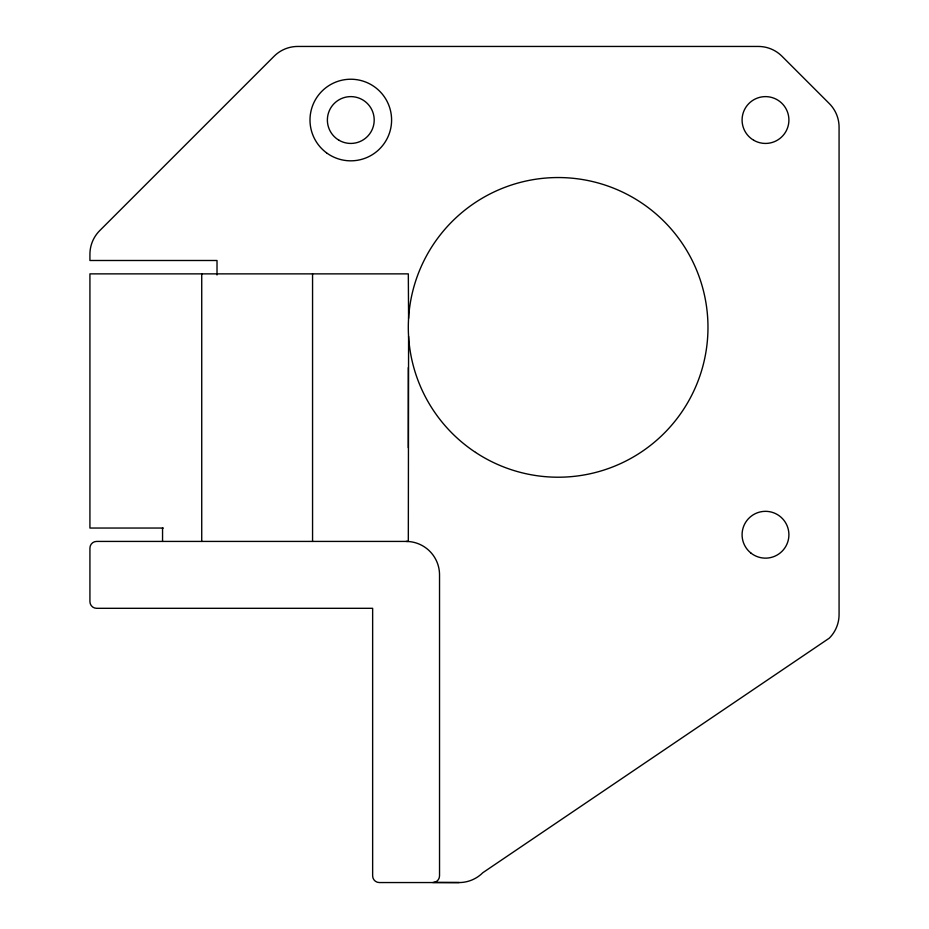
<?xml version="1.0" encoding="UTF-8"?>
<svg xmlns="http://www.w3.org/2000/svg" width="929" height="929" viewBox="0 0 929 929"><rect width="100%" height="100%" fill="white"/><g stroke="black" fill="none" stroke-linecap="round" stroke-linejoin="round"><path stroke-width="1.39" d="M408.586 336.426L408.319 541.421L96.616 541.421A6.689 6.689 0 0 0 89.927 548.11L89.927 601.62A6.689 6.689 0 0 0 96.616 608.309L372.645 608.309L372.645 875.861A6.689 6.689 0 0 0 379.334 882.55L459.123 882.55A33.444 33.444 0 0 0 482.766 872.749L829.272 638.177A33.444 33.444 0 0 0 839.073 614.522L839.073 127.192A33.444 33.444 0 0 0 829.272 103.537L781.986 56.251A33.444 33.444 0 0 0 758.331 46.45L297.756 46.45A33.444 33.444 0 0 0 274.101 56.251L99.728 230.624A33.444 33.444 0 0 0 89.927 254.279L89.927 260.492L217.014 260.492L217.014 274.972M163.33 528.044L89.927 528.044L89.927 273.869L408.319 273.869L408.586 318.333M434.006 882.445L459.123 882.55M408.319 367.582L408.319 447.708M312.562 273.869L312.562 541.421M201.732 273.869L201.732 541.421M162.552 528.044L162.552 541.421M406.089 541.421A33.444 33.444 0 0 1 439.533 574.865L439.533 875.861A6.689 6.689 0 0 1 432.844 882.55M475.532 452.377A149.824 149.824 0 0 0 707.701 336.426A149.824 149.824 0 0 0 491.197 193.337A149.824 149.824 0 0 0 475.532 452.377M753.791 140.302A23.411 23.411 0 0 0 788.907 120.027A23.411 23.411 0 0 0 753.791 99.751A23.411 23.411 0 0 0 753.791 140.302M339.085 140.302A23.411 23.411 0 0 0 374.201 120.027A23.411 23.411 0 0 0 339.085 99.751A23.411 23.411 0 0 0 339.085 140.302M750.829 552.987A23.411 23.411 0 0 0 788.628 538.309A23.411 23.411 0 0 0 757.019 512.913A23.411 23.411 0 0 0 750.829 552.987M326.497 152.809A40.806 40.806 0 0 0 391.33 124.683A40.806 40.806 0 0 0 334.556 82.6A40.806 40.806 0 0 0 326.497 152.809"/></g></svg>
